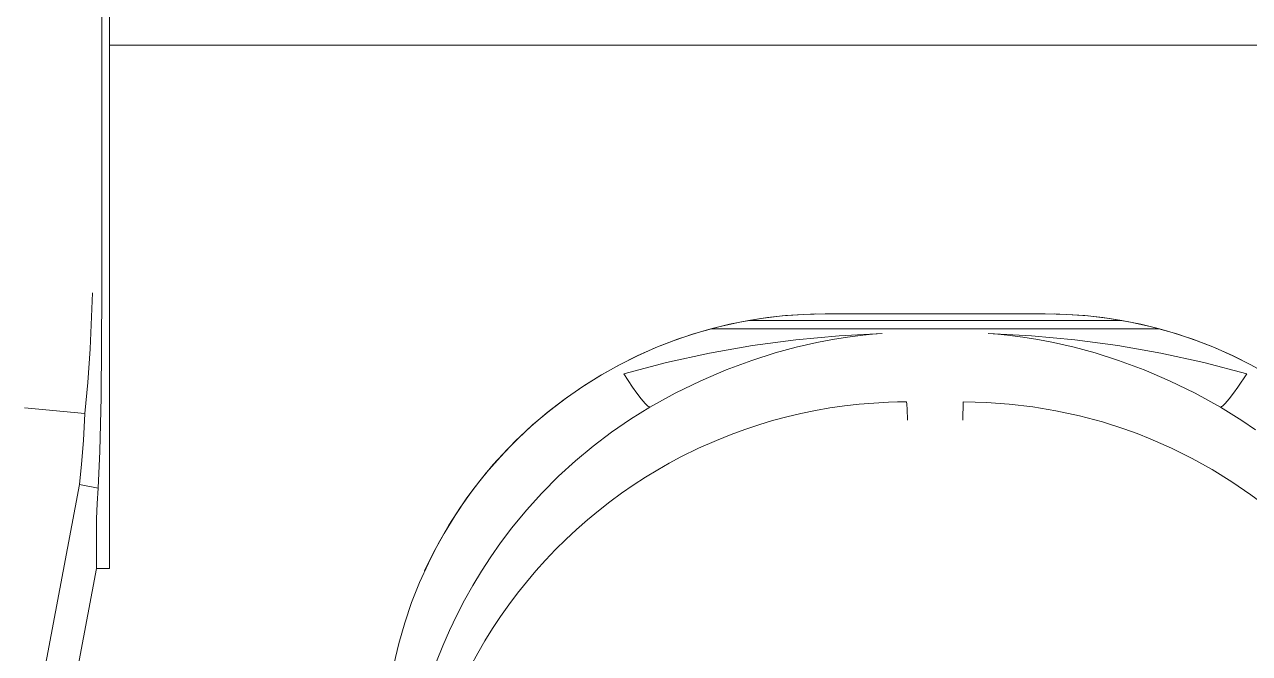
# Model space of a CAD drawing. Header units: millimetres. Extents: x -999 to 4635, y -962 to 3668.
# Drawn here: x 83.91 to 128.42, y 87.9 to 110.76 of the extents above; entities that cross this region are included whole.
import ezdxf

# ---------------------------------------------------------------- set-up
doc = ezdxf.new("R2010")
doc.units = ezdxf.units.MM
doc.layers.add('GORUNEN', color=7, linetype='Continuous', lineweight=9)

msp = doc.modelspace()

# ---------------------------------------------------------------- linework, layer by layer
at = {"layer": 'GORUNEN'}
for points in [[(87, 101), (87, 175)], [(86.719, 101), (86.719, 174.738)], [(87, 110), (87.004, 110)], [(87.004, 110), (87.503, 110)], [(87.851, 110), (87.503, 110)], [(87.851, 110), (92.832, 110)], [(141.168, 110), (92.832, 110)], [(86.389, 101), (86.3, 98.967), (86.214, 97.751), (86.106, 96.616)], [(86.59, 93.909), (86.653, 95.254), (86.695, 97.209), (86.719, 101)], [(87, 101), (87, 92.238)], [(97.336, 87.503), (97.513, 88.263), (97.728, 89.013), (97.978, 89.752), (98.265, 90.477), (98.586, 91.188), (98.942, 91.883), (99.331, 92.559), (99.753, 93.216), (100.206, 93.851), (100.69, 94.463), (101.203, 95.051), (101.743, 95.614), (102.311, 96.149), (102.904, 96.656), (103.522, 97.133), (104.161, 97.58), (104.822, 97.995), (105.502, 98.377), (106.2, 98.726), (106.914, 99.04), (107.643, 99.319), (108.384, 99.563), (109.137, 99.77), (109.898, 99.939), (110.667, 100.072), (111.442, 100.167), (112.22, 100.224), (113, 100.243)], [(102.375, 96.206), (102.984, 96.72), (103.605, 97.194), (104.237, 97.63), (104.88, 98.029), (105.532, 98.393), (106.189, 98.721), (106.851, 99.014), (107.516, 99.274), (108.184, 99.501), (108.855, 99.697), (109.53, 99.862), (110.215, 99.999), (110.904, 100.105), (111.559, 100.178), (112.214, 100.224)], [(112.47, 100.234), (112.657, 100.239)], [(113, 100.243), (121, 100.243)], [(121, 100.243), (121.78, 100.224), (122.558, 100.167), (123.333, 100.072), (124.102, 99.939), (124.863, 99.77), (125.616, 99.563), (126.357, 99.319), (127.086, 99.04), (127.8, 98.726), (128.498, 98.377)], [(121.343, 100.239), (121.53, 100.234)], [(131.625, 96.206), (131.016, 96.72), (130.395, 97.194), (129.763, 97.63), (129.12, 98.029), (128.468, 98.393), (127.811, 98.721), (127.149, 99.014), (126.484, 99.274), (125.816, 99.501), (125.145, 99.697), (124.47, 99.862), (123.785, 99.999), (123.096, 100.105), (122.441, 100.178), (121.786, 100.224)], [(108.858, 99.698), (125.142, 99.698)], [(123.777, 100), (110.223, 100)], [(105.683, 98.064), (107.236, 98.475), (108.796, 98.816), (110.362, 99.09), (111.932, 99.3), (113.506, 99.445), (115.079, 99.527)], [(106.638, 96.849), (107.557, 97.354), (108.481, 97.805), (109.409, 98.203), (110.338, 98.549), (111.188, 98.82), (111.955, 99.029), (112.7, 99.198), (113.268, 99.306), (113.819, 99.393), (114.369, 99.463), (114.724, 99.499), (115.079, 99.527)], [(127.362, 96.849), (126.443, 97.354), (125.519, 97.805), (124.591, 98.203), (123.662, 98.549), (122.812, 98.82), (122.045, 99.029), (121.3, 99.198), (120.732, 99.306), (120.181, 99.393), (119.631, 99.463), (119.276, 99.499), (118.921, 99.527)], [(128.317, 98.064), (126.764, 98.475), (125.204, 98.816), (123.638, 99.09), (122.068, 99.3), (120.494, 99.445), (118.921, 99.527)], [(105.683, 98.064), (106.002, 97.574), (106.158, 97.355), (106.315, 97.153), (106.388, 97.067), (106.46, 96.989), (106.508, 96.941), (106.541, 96.912), (106.566, 96.892), (106.583, 96.879), (106.597, 96.87), (106.608, 96.863), (106.618, 96.858), (106.625, 96.854), (106.632, 96.852), (106.635, 96.85), (106.638, 96.849)], [(128.317, 98.064), (127.998, 97.574), (127.842, 97.355), (127.685, 97.153), (127.612, 97.067), (127.54, 96.989), (127.492, 96.941), (127.459, 96.912), (127.434, 96.892), (127.417, 96.879), (127.403, 96.87), (127.392, 96.863), (127.382, 96.858), (127.375, 96.854), (127.368, 96.852), (127.365, 96.85), (127.362, 96.849)], [(107.758, 95.041), (108.399, 95.356), (109.049, 95.645), (109.587, 95.861), (110.085, 96.043), (110.587, 96.21), (111.094, 96.363), (111.607, 96.5), (112.124, 96.622), (112.646, 96.729), (113.173, 96.821), (113.703, 96.897), (114.235, 96.958), (114.767, 97.002), (115.299, 97.03), (115.63, 97.04), (115.96, 97.043)], [(115.96, 97.043), (115.963, 97.025), (115.967, 96.988), (115.971, 96.937), (115.979, 96.794), (115.996, 96.375)], [(118.012, 97.043), (118.004, 96.375)], [(118.04, 97.043), (118.862, 97.023), (119.684, 96.965), (120.548, 96.863), (121.387, 96.723), (122.24, 96.538), (123.075, 96.314), (123.86, 96.063), (124.335, 95.891), (124.806, 95.705)], [(86.106, 96.616), (83.913, 96.821)], [(85.908, 94.037), (85.987, 94.774), (86.054, 95.645), (86.106, 96.616)], [(106.638, 96.849), (105.927, 96.412), (105.237, 95.941), (104.57, 95.438), (103.928, 94.903), (103.311, 94.338), (102.71, 93.732), (102.15, 93.112), (101.622, 92.469), (101.209, 91.921), (100.854, 91.413), (100.517, 90.896), (100.199, 90.369), (99.899, 89.834), (99.618, 89.29), (99.355, 88.738), (99.11, 88.18), (98.884, 87.615)], [(128.637, 96.032), (128.142, 96.368), (127.755, 96.614), (127.362, 96.849)], [(102.142, 95.995), (102.375, 96.206)], [(102.142, 95.995), (102.375, 96.206)], [(98.452, 90.903), (98.788, 91.592), (99.156, 92.264), (99.557, 92.919), (99.989, 93.555), (100.452, 94.169), (100.944, 94.762), (101.464, 95.33), (101.798, 95.667), (102.142, 95.995)], [(124.806, 95.705), (125.581, 95.365), (126.336, 94.991), (127.069, 94.584), (127.781, 94.144), (128.471, 93.671), (129.141, 93.165), (129.789, 92.625), (130.177, 92.276), (130.555, 91.916)], [(100.127, 87.454), (100.378, 87.914), (100.641, 88.365), (100.917, 88.808), (101.205, 89.243), (101.506, 89.669), (101.82, 90.087), (102.147, 90.497), (102.487, 90.899), (102.84, 91.293), (103.205, 91.676), (103.581, 92.048), (103.967, 92.408), (104.362, 92.755), (104.766, 93.09), (105.179, 93.413), (105.601, 93.723), (106.032, 94.02), (106.472, 94.305), (106.921, 94.578), (107.336, 94.815), (107.758, 95.041)], [(84.008, 83.953), (85.908, 94.037)], [(86.59, 93.909), (85.908, 94.037)], [(86.527, 92.238), (86.535, 92.795), (86.557, 93.353), (86.59, 93.909)], [(86.527, 92.238), (86.527, 90.991)], [(87, 90.991), (87, 92.238)], [(85.389, 84.951), (86.527, 90.991)], [(87, 90.991), (86.527, 90.991)]]:
    msp.add_lwpolyline(points, dxfattribs=at)

doc.saveas('drawing.dxf')
